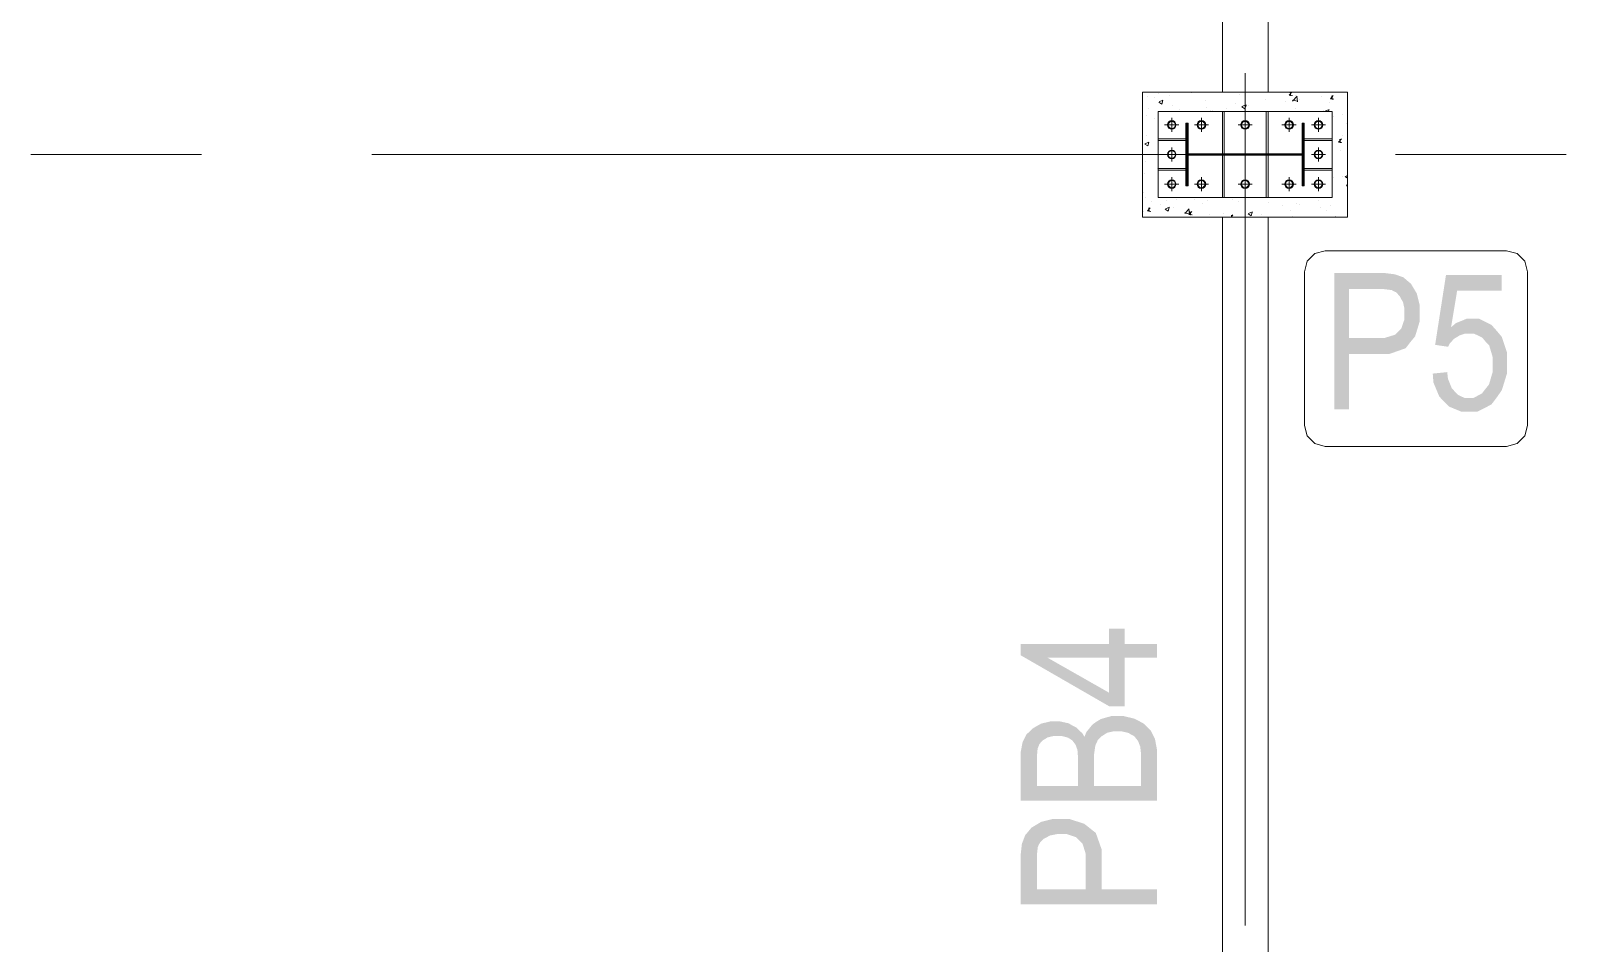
# Model space of a CAD drawing. Header units: millimetres. Extents: x 51.5 to 74.8, y 0.8 to 17.2.
# Drawn here: x 54.22 to 55.103, y 11.58 to 12.105 of the extents above; entities that cross this region are included whole.
import ezdxf

# ---------------------------------------------------------------- set-up
doc = ezdxf.new("R2010")
doc.units = ezdxf.units.MM
doc.layers.add('PDF_Geomertry', color=7, linetype='Continuous')
doc.layers.add('PDF_Solid Fills', color=7, linetype='Continuous')

msp = doc.modelspace()

# ---------------------------------------------------------------- hatches: boundary and pattern name
at = {"layer": 'PDF_Solid Fills', "transparency": 33554559}
h = msp.add_hatch(color=256, dxfattribs=at)
h.paths.add_polyline_path([(54.9701, 11.88731), (54.9701, 11.96578), (54.99426, 11.96578), (54.99857, 11.96578), (55.00496, 11.96495), (55.0069, 11.96425), (55.00968, 11.96328), (55.01413, 11.95953), (55.01579, 11.95675), (55.01746, 11.95397), (55.01913, 11.94717), (55.01913, 11.94314), (55.01913, 11.93786), (55.01649, 11.92925), (55.01371, 11.92592), (55.01107, 11.92245), (55.00163, 11.91911), (54.9951, 11.91911), (54.97857, 11.91911), (54.97857, 11.88731)])
h.paths.add_polyline_path([(54.97857, 11.92842), (54.99524, 11.92842), (54.99913, 11.92842), (55.00496, 11.93022), (55.00676, 11.93203), (55.00857, 11.93384), (55.01038, 11.93911), (55.01038, 11.94272), (55.01038, 11.94508), (55.00954, 11.94897), (55.00857, 11.95064), (55.00774, 11.95231), (55.00551, 11.95467), (55.00426, 11.95522), (55.00301, 11.95592), (54.99843, 11.95647), (54.9951, 11.95647), (54.97857, 11.95647)])
msp.add_hatch(color=256, dxfattribs=at).paths.add_polyline_path([(55.02663, 11.90786), (55.03496, 11.9087), (55.03538, 11.90495), (55.0376, 11.89939), (55.03926, 11.89759), (55.04107, 11.89564), (55.04496, 11.89383), (55.04718, 11.89383), (55.0501, 11.89383), (55.05496, 11.89647), (55.0569, 11.89897), (55.05899, 11.90161), (55.06107, 11.9087), (55.06107, 11.91314), (55.06107, 11.91745), (55.05913, 11.92397), (55.05704, 11.9262), (55.0551, 11.92856), (55.05024, 11.93092), (55.04718, 11.93092), (55.04538, 11.93092), (55.04204, 11.92981), (55.04051, 11.92884), (55.03885, 11.92786), (55.03635, 11.92508), (55.03551, 11.92328), (55.02801, 11.92439), (55.03426, 11.96467), (55.06635, 11.96467), (55.06635, 11.9555), (55.04065, 11.9555), (55.03718, 11.93453), (55.03996, 11.93689), (55.04607, 11.93939), (55.04926, 11.93939), (55.05343, 11.93939), (55.06038, 11.93592), (55.06343, 11.93245), (55.06635, 11.92897), (55.0694, 11.91981), (55.0694, 11.91384), (55.0694, 11.90814), (55.06635, 11.89828), (55.06343, 11.89411), (55.06038, 11.89009), (55.05232, 11.88592), (55.04732, 11.88592), (55.04315, 11.88592), (55.03607, 11.88884), (55.03315, 11.89175), (55.03038, 11.89467), (55.02704, 11.90272)])
h = msp.add_hatch(color=256, dxfattribs=at)
h.paths.add_polyline_path([(54.86815, 11.74439), (54.8494, 11.74439), (54.8494, 11.71647), (54.84051, 11.71647), (54.78968, 11.74578), (54.78968, 11.75231), (54.84051, 11.75231), (54.84051, 11.76106), (54.8494, 11.76106), (54.8494, 11.75231), (54.86815, 11.75231)])
h.paths.add_polyline_path([(54.84051, 11.74439), (54.8051, 11.74439), (54.84051, 11.72425)])
h = msp.add_hatch(color=256, dxfattribs=at)
h.paths.add_polyline_path([(54.86815, 11.66217), (54.78968, 11.66217), (54.78968, 11.68634), (54.78968, 11.69009), (54.79079, 11.69592), (54.7919, 11.698), (54.79301, 11.70022), (54.79663, 11.7037), (54.79899, 11.70509), (54.80149, 11.70647), (54.80676, 11.70772), (54.80968, 11.70772), (54.81232, 11.70772), (54.81732, 11.70661), (54.8194, 11.70536), (54.82163, 11.70425), (54.8251, 11.70092), (54.82635, 11.69884), (54.82746, 11.70161), (54.83093, 11.70592), (54.83329, 11.70759), (54.83579, 11.70911), (54.84176, 11.71078), (54.84538, 11.71078), (54.84899, 11.71078), (54.85524, 11.70925), (54.85788, 11.70786), (54.86065, 11.70633), (54.86454, 11.70245), (54.86565, 11.70009), (54.8669, 11.69759), (54.86815, 11.69092), (54.86815, 11.68675)])
h.paths.add_polyline_path([(54.85885, 11.67064), (54.85885, 11.68675), (54.85885, 11.68939), (54.85843, 11.69328), (54.85788, 11.69453), (54.85718, 11.69647), (54.85496, 11.69925), (54.85329, 11.70009), (54.85176, 11.70106), (54.84774, 11.70203), (54.84538, 11.70203), (54.84315, 11.70203), (54.8394, 11.7012), (54.83788, 11.70022), (54.83635, 11.69925), (54.83399, 11.69689), (54.83329, 11.69536), (54.8326, 11.69384), (54.8319, 11.68897), (54.8319, 11.68564), (54.8319, 11.67064)])
h.paths.add_polyline_path([(54.8226, 11.67064), (54.8226, 11.68467), (54.8226, 11.68745), (54.82232, 11.69134), (54.8219, 11.69245), (54.82135, 11.69411), (54.8194, 11.69675), (54.81815, 11.69759), (54.81676, 11.69842), (54.81315, 11.69939), (54.81093, 11.69939), (54.80885, 11.69939), (54.80524, 11.69856), (54.80385, 11.69772), (54.80246, 11.69689), (54.80051, 11.69481), (54.79996, 11.69342), (54.7994, 11.69203), (54.79899, 11.68717), (54.79899, 11.6837), (54.79899, 11.67064)])
h = msp.add_hatch(color=256, dxfattribs=at)
h.paths.add_polyline_path([(54.86815, 11.60245), (54.78968, 11.60245), (54.78968, 11.62675), (54.78968, 11.63106), (54.79038, 11.63731), (54.79121, 11.63939), (54.79218, 11.64217), (54.79593, 11.64661), (54.79871, 11.64828), (54.80149, 11.64995), (54.80829, 11.65161), (54.81232, 11.65161), (54.8176, 11.65161), (54.82621, 11.64884), (54.82954, 11.6462), (54.83288, 11.64356), (54.83621, 11.63411), (54.83621, 11.62745), (54.83621, 11.61106), (54.86815, 11.61106)])
h.paths.add_polyline_path([(54.82704, 11.61106), (54.82704, 11.62772), (54.82704, 11.63161), (54.82524, 11.63745), (54.82343, 11.63925), (54.82163, 11.64106), (54.81621, 11.64286), (54.81274, 11.64286), (54.81038, 11.64286), (54.80635, 11.64203), (54.80468, 11.64106), (54.80301, 11.64022), (54.80079, 11.638), (54.8001, 11.63675), (54.79954, 11.6355), (54.79899, 11.63092), (54.79899, 11.62759), (54.79899, 11.61106)])

# ---------------------------------------------------------------- linework, layer by layer
at = {"layer": 'PDF_Geomertry', "lineweight": 0}
for points in [[(54.90565, 12.91356), (54.90565, 12.06981)], [(54.9319, 12.91356), (54.9319, 12.06981)], [(54.91871, 11.59022), (54.91871, 12.08078)], [(54.85982, 12.06522), (54.85982, 12.06522)], [(54.8626, 12.06731), (54.8626, 12.06731)], [(54.86593, 12.06981), (54.86593, 12.06981)], [(54.86676, 12.06675), (54.86676, 12.06675)], [(54.86885, 12.06925), (54.86885, 12.06925)], [(54.86913, 12.06397), (54.87079, 12.06286), (54.87149, 12.06495)], [(54.86926, 12.06425), (54.87149, 12.06509)], [(54.8751, 12.06772), (54.8751, 12.06772)], [(54.87982, 12.06981), (54.87982, 12.06981)], [(54.88774, 12.06939), (54.88774, 12.06939)], [(54.89107, 12.06981), (54.89107, 12.06981)], [(54.89121, 12.06981), (54.89121, 12.06981)], [(54.89621, 12.06522), (54.89621, 12.06522)], [(54.91329, 12.06981), (54.91329, 12.06981)], [(54.91329, 12.06314), (54.91329, 12.06314)], [(54.91426, 12.06981), (54.91426, 12.06981)], [(54.91551, 12.06856), (54.91551, 12.06856)], [(54.92135, 12.06981), (54.92135, 12.06981)], [(54.92204, 12.06981), (54.92204, 12.06981)], [(54.93051, 12.06564), (54.93051, 12.06564)], [(54.9419, 12.06467), (54.9419, 12.06467)], [(54.94607, 12.06786), (54.94399, 12.068), (54.94551, 12.06981)], [(54.9451, 12.06772), (54.94468, 12.06981)], [(54.94593, 12.06509), (54.94885, 12.06453)], [(54.94607, 12.06467), (54.94871, 12.06745)], [(54.9476, 12.068), (54.9476, 12.068)], [(54.94885, 12.06425), (54.94843, 12.06745)], [(54.95024, 12.06564), (54.95024, 12.06564)], [(54.96274, 12.06731), (54.96274, 12.06731)], [(54.96704, 12.0637), (54.96704, 12.0637)], [(54.96982, 12.06578), (54.96788, 12.06592), (54.9694, 12.06786)], [(54.96899, 12.06564), (54.96857, 12.06772)], [(54.9776, 12.06953), (54.9776, 12.06953)], [(54.9776, 12.06925), (54.9776, 12.06925)], [(54.85982, 12.05439), (54.85982, 12.05439)], [(54.86218, 12.0562), (54.86218, 12.0562)], [(54.86343, 12.0605), (54.86343, 12.0605)], [(54.86635, 12.05467), (54.86635, 12.05467)], [(54.87663, 12.04689), (54.87663, 12.05495)], [(54.87676, 12.06203), (54.87676, 12.06203)], [(54.88038, 12.0587), (54.88038, 12.0587)], [(54.88121, 12.05981), (54.88121, 12.05981)], [(54.89357, 12.04689), (54.89357, 12.05495)], [(54.89649, 12.06106), (54.89649, 12.06106)], [(54.89899, 12.05911), (54.89899, 12.05911)], [(54.89996, 12.05911), (54.89996, 12.05911)], [(54.90329, 12.0587), (54.90329, 12.0587)], [(54.90746, 12.0587), (54.90746, 12.0587)], [(54.90829, 12.06022), (54.90829, 12.06022)], [(54.9169, 12.06147), (54.91926, 12.06245)], [(54.9169, 12.06134), (54.91857, 12.06022), (54.91926, 12.06231)], [(54.91871, 12.04689), (54.91871, 12.05495)], [(54.92093, 12.06189), (54.92093, 12.06189)], [(54.92635, 12.0587), (54.92635, 12.0587)], [(54.94399, 12.04689), (54.94399, 12.05495)], [(54.9476, 12.06036), (54.9476, 12.06036)], [(54.94954, 12.0587), (54.94954, 12.0587)], [(54.96093, 12.04689), (54.96093, 12.05495)], [(54.96357, 12.0587), (54.96357, 12.0587)], [(54.96399, 12.05911), (54.96399, 12.05911)], [(54.96468, 12.05884), (54.96704, 12.05981)], [(54.96663, 12.0587), (54.9669, 12.05953)], [(54.96982, 12.05606), (54.96982, 12.05606)], [(54.97496, 12.05703), (54.97496, 12.05703)], [(54.9776, 12.05884), (54.9776, 12.05884)], [(54.86176, 12.04509), (54.86176, 12.04509)], [(54.86871, 12.0505), (54.86871, 12.0505)], [(54.86871, 12.04828), (54.86871, 12.04828)], [(54.86871, 12.04661), (54.86871, 12.04661)], [(54.87246, 12.05092), (54.88065, 12.05092)], [(54.88468, 12.05092), (54.88565, 12.05189)], [(54.88468, 12.05161), (54.8851, 12.05189)], [(54.88468, 12.05036), (54.88607, 12.05175)], [(54.88468, 12.04981), (54.88607, 12.05106)], [(54.88468, 12.04925), (54.88607, 12.0505)], [(54.88468, 12.0487), (54.88607, 12.04995)], [(54.88468, 12.048), (54.88607, 12.04939)], [(54.88468, 12.04745), (54.88607, 12.0487)], [(54.88468, 12.04689), (54.88607, 12.04814)], [(54.88468, 12.04634), (54.88607, 12.04759)], [(54.88468, 12.04564), (54.88607, 12.04703)], [(54.88468, 12.04509), (54.88607, 12.04647)], [(54.88468, 12.04453), (54.88607, 12.04578)], [(54.88468, 12.04397), (54.88607, 12.04522)], [(54.88954, 12.05092), (54.8976, 12.05092)], [(54.91468, 12.05092), (54.92288, 12.05092)], [(54.94801, 12.05092), (54.93982, 12.05092)], [(54.95149, 12.05078), (54.9526, 12.05189)], [(54.95149, 12.05134), (54.95204, 12.05189)], [(54.95149, 12.05008), (54.95274, 12.05147)], [(54.95149, 12.04953), (54.95274, 12.05092)], [(54.95149, 12.04897), (54.95274, 12.05022)], [(54.95149, 12.04842), (54.95274, 12.04967)], [(54.95149, 12.04786), (54.95274, 12.04911)], [(54.95149, 12.04717), (54.95274, 12.04856)], [(54.95149, 12.04661), (54.95274, 12.04786)], [(54.95149, 12.04606), (54.95274, 12.04731)], [(54.95149, 12.0455), (54.95274, 12.04675)], [(54.95149, 12.04481), (54.95274, 12.0462)], [(54.95149, 12.04425), (54.95274, 12.04564)], [(54.95149, 12.0437), (54.95274, 12.04495)], [(54.96496, 12.05092), (54.9569, 12.05092)], [(54.97454, 12.04495), (54.97454, 12.04495)], [(54.9769, 12.05161), (54.9769, 12.05161)], [(54.9776, 12.0512), (54.9776, 12.0512)], [(54.9776, 12.048), (54.9776, 12.048)], [(54.85982, 12.0437), (54.85982, 12.0437)], [(54.85982, 12.04189), (54.85982, 12.04189)], [(54.86107, 12.04009), (54.86343, 12.04092)], [(54.86107, 12.03995), (54.86274, 12.03884), (54.86343, 12.04078)], [(54.86871, 12.03967), (54.86871, 12.03967)], [(54.87663, 12.038), (54.87663, 12.02981)], [(54.88468, 12.04328), (54.88607, 12.04467)], [(54.88468, 12.04272), (54.88607, 12.04411)], [(54.88468, 12.04217), (54.88607, 12.04342)], [(54.88468, 12.04161), (54.88607, 12.04286)], [(54.88468, 12.04106), (54.88607, 12.04231)], [(54.88468, 12.04036), (54.88607, 12.04175)], [(54.88468, 12.03981), (54.88607, 12.0412)], [(54.88468, 12.03925), (54.88607, 12.0405)], [(54.88468, 12.0387), (54.88607, 12.03995)], [(54.88468, 12.038), (54.88607, 12.03939)], [(54.88468, 12.03745), (54.88607, 12.03884)], [(54.88468, 12.03689), (54.88607, 12.03814)], [(54.88468, 12.03634), (54.88607, 12.03759)], [(54.88468, 12.03564), (54.88607, 12.03703)], [(54.88468, 12.03509), (54.88607, 12.03647)], [(54.95149, 12.04314), (54.95274, 12.04439)], [(54.95149, 12.04245), (54.95274, 12.04383)], [(54.95149, 12.04189), (54.95274, 12.04328)], [(54.95149, 12.04134), (54.95274, 12.04259)], [(54.95149, 12.04078), (54.95274, 12.04203)], [(54.95149, 12.04022), (54.95274, 12.04147)], [(54.95149, 12.03953), (54.95274, 12.04092)], [(54.95149, 12.03897), (54.95274, 12.04036)], [(54.95149, 12.03842), (54.95274, 12.03967)], [(54.95149, 12.03786), (54.95274, 12.03911)], [(54.95149, 12.03717), (54.95274, 12.03856)], [(54.95149, 12.03661), (54.95274, 12.038)], [(54.95149, 12.03606), (54.95274, 12.03731)], [(54.95149, 12.0355), (54.95274, 12.03675)], [(54.95149, 12.03481), (54.95274, 12.0362)], [(54.96093, 12.038), (54.96093, 12.02981)], [(54.96885, 12.04092), (54.96885, 12.04092)], [(54.97246, 12.04106), (54.97413, 12.04286)], [(54.97246, 12.04092), (54.9744, 12.04078)], [(54.97357, 12.04064), (54.97315, 12.04272)], [(54.97357, 12.03647), (54.97357, 12.03647)], [(54.9776, 12.04064), (54.9776, 12.04064)], [(54.9776, 12.03731), (54.9776, 12.03731)], [(54.31857, 12.03384), (54.22038, 12.03384)], [(54.90718, 12.03384), (54.41663, 12.03384)], [(54.85982, 12.033), (54.85982, 12.033)], [(54.85982, 12.02995), (54.85982, 12.02995)], [(54.86135, 12.03411), (54.86135, 12.03411)], [(54.86149, 12.03008), (54.86149, 12.03008)], [(54.86871, 12.03106), (54.86871, 12.03106)], [(54.86871, 12.02897), (54.86871, 12.02897)], [(54.87246, 12.03384), (54.88065, 12.03384)], [(54.88468, 12.03453), (54.88607, 12.03578)], [(54.88468, 12.03397), (54.88607, 12.03522)], [(54.88468, 12.03342), (54.88607, 12.03467)], [(54.88468, 12.03217), (54.88607, 12.03356), (54.8869, 12.03425)], [(54.88468, 12.03272), (54.88607, 12.03411), (54.88621, 12.03425)], [(54.88468, 12.03161), (54.88607, 12.03286)], [(54.88468, 12.03106), (54.88607, 12.03231)], [(54.88468, 12.03036), (54.88607, 12.03175)], [(54.88468, 12.02981), (54.88607, 12.0312)], [(54.88468, 12.02925), (54.88607, 12.0305)], [(54.88468, 12.0287), (54.88607, 12.02995)], [(54.88468, 12.02814), (54.88607, 12.02939)], [(54.88468, 12.02745), (54.88607, 12.02884)], [(54.88468, 12.02689), (54.88607, 12.02814)], [(54.88468, 12.02634), (54.88607, 12.02759)], [(54.88663, 12.03356), (54.88746, 12.03425)], [(54.88718, 12.03356), (54.88801, 12.03425)], [(54.88788, 12.03356), (54.88857, 12.03425)], [(54.88843, 12.03356), (54.88926, 12.03425)], [(54.88899, 12.03356), (54.88982, 12.03425)], [(54.88954, 12.03356), (54.89038, 12.03425)], [(54.89024, 12.03356), (54.89093, 12.03425)], [(54.89079, 12.03356), (54.89149, 12.03425)], [(54.89135, 12.03356), (54.89218, 12.03425)], [(54.8919, 12.03356), (54.89274, 12.03425)], [(54.89246, 12.03356), (54.89329, 12.03425)], [(54.89315, 12.03356), (54.89385, 12.03425)], [(54.89371, 12.03356), (54.89454, 12.03425)], [(54.89426, 12.03356), (54.8951, 12.03425)], [(54.89482, 12.03356), (54.89565, 12.03425)], [(54.89551, 12.03356), (54.89621, 12.03425)], [(54.89607, 12.03356), (54.8969, 12.03425)], [(54.89663, 12.03356), (54.89746, 12.03425)], [(54.89718, 12.03356), (54.89801, 12.03425)], [(54.89788, 12.03356), (54.89857, 12.03425)], [(54.89843, 12.03356), (54.89913, 12.03425)], [(54.89899, 12.03356), (54.89982, 12.03425)], [(54.89954, 12.03356), (54.90038, 12.03425)], [(54.9001, 12.03356), (54.90093, 12.03425)], [(54.90079, 12.03356), (54.90149, 12.03425)], [(54.90135, 12.03356), (54.90218, 12.03425)], [(54.9019, 12.03356), (54.90274, 12.03425)], [(54.90246, 12.03356), (54.90329, 12.03425)], [(54.90315, 12.03356), (54.90385, 12.03425)], [(54.90371, 12.03356), (54.9044, 12.03425)], [(54.90426, 12.03356), (54.9051, 12.03425)], [(54.90482, 12.03356), (54.90565, 12.03425)], [(54.90551, 12.03356), (54.90621, 12.03425)], [(54.90607, 12.03356), (54.90676, 12.03425)], [(54.90663, 12.03356), (54.90746, 12.03425)], [(54.90718, 12.03356), (54.90801, 12.03425)], [(54.90774, 12.03356), (54.90857, 12.03425)], [(54.90843, 12.03356), (54.90913, 12.03425)], [(54.90899, 12.03356), (54.90982, 12.03425)], [(54.90954, 12.03356), (54.91038, 12.03425)], [(54.9101, 12.03356), (54.91093, 12.03425)], [(54.91079, 12.03356), (54.91149, 12.03425)], [(54.91135, 12.03356), (54.91204, 12.03425)], [(54.9119, 12.03356), (54.91274, 12.03425)], [(54.91246, 12.03356), (54.91329, 12.03425)], [(54.91301, 12.03356), (54.91385, 12.03425)], [(54.91371, 12.03356), (54.9144, 12.03425)], [(54.91426, 12.03356), (54.9151, 12.03425)], [(54.91482, 12.03356), (54.91565, 12.03425)], [(54.91538, 12.03356), (54.91621, 12.03425)], [(54.91607, 12.03356), (54.91676, 12.03425)], [(54.91663, 12.03356), (54.91746, 12.03425)], [(54.91718, 12.03356), (54.91801, 12.03425)], [(54.91774, 12.03356), (54.91857, 12.03425)], [(54.91843, 12.03356), (54.91913, 12.03425)], [(54.91899, 12.03356), (54.91968, 12.03425)], [(54.91954, 12.03356), (54.92038, 12.03425)], [(54.9201, 12.03356), (54.92093, 12.03425)], [(54.92065, 12.03356), (54.92149, 12.03425)], [(54.92135, 12.03356), (54.92204, 12.03425)], [(54.9219, 12.03356), (54.92274, 12.03425)], [(54.92246, 12.03356), (54.92329, 12.03425)], [(54.92301, 12.03356), (54.92385, 12.03425)], [(54.92371, 12.03356), (54.9244, 12.03425)], [(54.92426, 12.03356), (54.92496, 12.03425)], [(54.92482, 12.03356), (54.92565, 12.03425)], [(54.92538, 12.03356), (54.92621, 12.03425)], [(54.92607, 12.03356), (54.92676, 12.03425)], [(54.92663, 12.03356), (54.92732, 12.03425)], [(54.92718, 12.03356), (54.92801, 12.03425)], [(54.92774, 12.03356), (54.92857, 12.03425)], [(54.92829, 12.03356), (54.92913, 12.03425)], [(54.92899, 12.03356), (54.92968, 12.03425)], [(54.92954, 12.03356), (54.93038, 12.03425)], [(54.9301, 12.03356), (54.93093, 12.03425)], [(54.93065, 12.03356), (54.93149, 12.03425)], [(54.93135, 12.03356), (54.93204, 12.03425)], [(54.9319, 12.03356), (54.9326, 12.03425)], [(54.93246, 12.03356), (54.93329, 12.03425)], [(54.93301, 12.03356), (54.93385, 12.03425)], [(54.93371, 12.03356), (54.9344, 12.03425)], [(54.93426, 12.03356), (54.93496, 12.03425)], [(54.93482, 12.03356), (54.93565, 12.03425)], [(54.93538, 12.03356), (54.93621, 12.03425)], [(54.93593, 12.03356), (54.93676, 12.03425)], [(54.93663, 12.03356), (54.93732, 12.03425)], [(54.93718, 12.03356), (54.93801, 12.03425)], [(54.93774, 12.03356), (54.93857, 12.03425)], [(54.93829, 12.03356), (54.93913, 12.03425)], [(54.93899, 12.03356), (54.93968, 12.03425)], [(54.93954, 12.03356), (54.94024, 12.03425)], [(54.9401, 12.03356), (54.94093, 12.03425)], [(54.94065, 12.03356), (54.94149, 12.03425)], [(54.94121, 12.03356), (54.94204, 12.03425)], [(54.9419, 12.03356), (54.9426, 12.03425)], [(54.94246, 12.03356), (54.94329, 12.03425)], [(54.94301, 12.03356), (54.94385, 12.03425)], [(54.94357, 12.03356), (54.9444, 12.03425)], [(54.94426, 12.03356), (54.94496, 12.03425)], [(54.94482, 12.03356), (54.94565, 12.03425)], [(54.94538, 12.03356), (54.94621, 12.03425)], [(54.94593, 12.03356), (54.94676, 12.03425)], [(54.94663, 12.03356), (54.94732, 12.03425)], [(54.94718, 12.03356), (54.94788, 12.03425)], [(54.94774, 12.03356), (54.94857, 12.03425)], [(54.94829, 12.03356), (54.94913, 12.03425)], [(54.94885, 12.03356), (54.94968, 12.03425)], [(54.94954, 12.03356), (54.95024, 12.03425)], [(54.9501, 12.03356), (54.95093, 12.03425)], [(54.95065, 12.03356), (54.95149, 12.03425), (54.95274, 12.03564)], [(54.95121, 12.03356), (54.95149, 12.0337), (54.95274, 12.03495)], [(54.95149, 12.03314), (54.95274, 12.03439)], [(54.95149, 12.03258), (54.95274, 12.03384)], [(54.95149, 12.03189), (54.95274, 12.03328)], [(54.95149, 12.03134), (54.95274, 12.03272)], [(54.95149, 12.03078), (54.95274, 12.03203)], [(54.95149, 12.03022), (54.95274, 12.03147)], [(54.95149, 12.02953), (54.95274, 12.03092)], [(54.95149, 12.02897), (54.95274, 12.03036)], [(54.95149, 12.02842), (54.95274, 12.02967)], [(54.95149, 12.02786), (54.95274, 12.02911)], [(54.95149, 12.02731), (54.95274, 12.02856)], [(54.95149, 12.02661), (54.95274, 12.028)], [(54.95149, 12.02606), (54.95274, 12.02731)], [(54.96496, 12.03384), (54.9569, 12.03384)], [(54.96885, 12.03231), (54.96885, 12.03231)], [(54.9776, 12.03286), (54.9776, 12.03286)], [(55.10343, 12.03384), (55.00524, 12.03384)], [(54.85982, 12.0262), (54.85996, 12.0262)], [(54.85982, 12.02217), (54.85982, 12.02217)], [(54.86093, 12.023), (54.86093, 12.023)], [(54.86815, 12.02592), (54.86815, 12.02592)], [(54.86871, 12.01911), (54.86871, 12.01911)], [(54.87663, 12.02092), (54.87663, 12.01286)], [(54.88468, 12.02578), (54.88607, 12.02703)], [(54.88468, 12.02509), (54.88607, 12.02647)], [(54.88468, 12.02453), (54.88607, 12.02592)], [(54.88468, 12.02397), (54.88607, 12.02522)], [(54.88468, 12.02342), (54.88607, 12.02467)], [(54.88468, 12.02272), (54.88607, 12.02411)], [(54.88468, 12.02217), (54.88607, 12.02356)], [(54.88468, 12.02161), (54.88607, 12.02286)], [(54.88468, 12.02106), (54.88607, 12.02231)], [(54.88468, 12.0205), (54.88607, 12.02175)], [(54.88468, 12.01981), (54.88607, 12.0212)], [(54.88468, 12.01925), (54.88607, 12.02064)], [(54.88468, 12.0187), (54.88607, 12.01995)], [(54.88468, 12.01814), (54.88607, 12.01939)], [(54.88468, 12.01745), (54.88607, 12.01883)], [(54.89357, 12.02092), (54.89357, 12.01286)], [(54.91871, 12.02092), (54.91871, 12.01286)], [(54.94399, 12.02092), (54.94399, 12.01286)], [(54.95149, 12.0255), (54.95274, 12.02675)], [(54.95149, 12.02495), (54.95274, 12.0262)], [(54.95149, 12.02425), (54.95274, 12.02564)], [(54.95149, 12.0237), (54.95274, 12.02509)], [(54.95149, 12.02314), (54.95274, 12.02439)], [(54.95149, 12.02259), (54.95274, 12.02384)], [(54.95149, 12.02189), (54.95274, 12.02328)], [(54.95149, 12.02134), (54.95274, 12.02272)], [(54.95149, 12.02078), (54.95274, 12.02203)], [(54.95149, 12.02022), (54.95274, 12.02147)], [(54.95149, 12.01967), (54.95274, 12.02092)], [(54.95149, 12.01897), (54.95274, 12.02036)], [(54.95149, 12.01842), (54.95274, 12.01981)], [(54.95149, 12.01786), (54.95274, 12.01911)], [(54.95149, 12.01731), (54.95274, 12.01856)], [(54.96093, 12.02092), (54.96093, 12.01286)], [(54.96885, 12.02036), (54.96885, 12.02036)], [(54.96968, 12.0205), (54.96968, 12.0205)], [(54.97454, 12.02147), (54.97454, 12.02147)], [(54.97635, 12.0212), (54.9776, 12.02036)], [(54.97649, 12.02134), (54.9776, 12.02189)], [(54.9776, 12.02647), (54.9776, 12.02647)], [(54.9776, 12.02147), (54.9776, 12.02147)], [(54.85982, 12.01147), (54.85982, 12.01147)], [(54.86051, 12.01189), (54.86051, 12.01189)], [(54.86871, 12.01828), (54.86871, 12.01828)], [(54.86871, 12.01509), (54.86871, 12.01509)], [(54.87246, 12.01689), (54.88065, 12.01689)], [(54.88468, 12.01689), (54.88607, 12.01828)], [(54.88468, 12.01634), (54.88607, 12.01759)], [(54.88496, 12.01592), (54.88607, 12.01703)], [(54.88551, 12.01592), (54.88607, 12.01647)], [(54.88954, 12.01689), (54.8976, 12.01689)], [(54.91468, 12.01689), (54.92288, 12.01689)], [(54.94801, 12.01689), (54.93982, 12.01689)], [(54.95149, 12.01661), (54.95274, 12.018)], [(54.95149, 12.01606), (54.95274, 12.01745)], [(54.9519, 12.01592), (54.95274, 12.01675)], [(54.95246, 12.01592), (54.95274, 12.0162)], [(54.96496, 12.01689), (54.9569, 12.01689)], [(54.97704, 12.01606), (54.9776, 12.01661)], [(54.97704, 12.01592), (54.9776, 12.01592)], [(54.9776, 12.01578), (54.9776, 12.01578)], [(54.8601, 12.00092), (54.8601, 12.00092)], [(54.86149, 12.00911), (54.86149, 12.00911)], [(54.86454, 12.0012), (54.8626, 12.00147), (54.86413, 12.00328)], [(54.86357, 12.00106), (54.86329, 12.00314)], [(54.86496, 12.00661), (54.86496, 12.00661)], [(54.8701, 12.00495), (54.8701, 12.00495)], [(54.87079, 12.00911), (54.87079, 12.00911)], [(54.87274, 12.00245), (54.8744, 12.00134), (54.8751, 12.00342)], [(54.87288, 12.00259), (54.87524, 12.00356)], [(54.87329, 12.00772), (54.87329, 12.00772)], [(54.87746, 12.00342), (54.87746, 12.00342)], [(54.87926, 12.00828), (54.87926, 12.00828)], [(54.88399, 11.99995), (54.88649, 12.00272)], [(54.88676, 11.99953), (54.88635, 12.00272)], [(54.88829, 11.99911), (54.88635, 11.99939), (54.88801, 12.0012)], [(54.88746, 11.99897), (54.88704, 12.00106)], [(54.8894, 12.00828), (54.8894, 12.00828)], [(54.8944, 12.00578), (54.8944, 12.00578)], [(54.89704, 12.00758), (54.89704, 12.00758)], [(54.91121, 12.00786), (54.91121, 12.00786)], [(54.91288, 12.00911), (54.91288, 12.00911)], [(54.91468, 12.00675), (54.91468, 12.00675)], [(54.91899, 12.00189), (54.91899, 12.00189)], [(54.92065, 11.99995), (54.92301, 12.00092)], [(54.9269, 12.00911), (54.9269, 12.00911)], [(54.93246, 12.00606), (54.93246, 12.00606)], [(54.9401, 12.00467), (54.9401, 12.00467)], [(54.9451, 12.00161), (54.9451, 12.00161)], [(54.94829, 12.00564), (54.94829, 12.00564)], [(54.95024, 12.00536), (54.95024, 12.00536)], [(54.96093, 12.00731), (54.96093, 12.00731)], [(54.9619, 12.0037), (54.9619, 12.0037)], [(54.96551, 12.00175), (54.96551, 12.00175)], [(54.96788, 12.00453), (54.96788, 12.00453)], [(54.9776, 12.00953), (54.9776, 12.00953)], [(54.9776, 12.00897), (54.9776, 12.00897)], [(54.9776, 12.00509), (54.9776, 12.00509)], [(54.85982, 12.00064), (54.85982, 12.00064)], [(54.88385, 12.00036), (54.88676, 11.99981)], [(54.89815, 11.99911), (54.89815, 11.99911)], [(54.89829, 11.99786), (54.89829, 11.99786)], [(54.90565, 11.99786), (54.90565, 11.15425)], [(54.90649, 12.00022), (54.90649, 12.00022)], [(54.91079, 11.99786), (54.91176, 11.99911)], [(54.91107, 11.99786), (54.91093, 11.99897)], [(54.92051, 11.99981), (54.92218, 11.9987), (54.92288, 12.00064)], [(54.92815, 11.99925), (54.92815, 11.99925)], [(54.9319, 11.99786), (54.9319, 11.15425)], [(54.94621, 11.99842), (54.94621, 11.99842)], [(54.9544, 11.99786), (54.9544, 11.99786)], [(54.96996, 11.99786), (54.97065, 11.99814)], [(54.97051, 11.99786), (54.97065, 11.998)]]:
    msp.add_lwpolyline(points, dxfattribs=at)
for points in [[(54.85982, 11.99786), (54.85982, 12.06981), (54.9776, 12.06981), (54.9776, 11.99786), (54.85982, 11.99786)], [(54.85982, 12.06578), (54.85982, 12.06578), (54.85982, 12.06578)], [(54.85982, 12.06286), (54.85982, 12.06286), (54.85982, 12.06286), (54.85982, 12.06286)], [(54.86538, 12.06981), (54.86538, 12.06981), (54.86538, 12.06981), (54.86538, 12.06981)], [(54.86815, 12.06981), (54.86815, 12.06981), (54.86815, 12.06981), (54.86815, 12.06981)], [(54.88204, 12.06981), (54.88204, 12.06981), (54.88204, 12.06981), (54.88204, 12.06981)], [(54.89857, 12.06981), (54.89857, 12.06981), (54.89857, 12.06981), (54.89857, 12.06981)], [(54.90801, 12.06981), (54.90801, 12.06981), (54.90801, 12.06981)], [(54.9151, 12.06981), (54.9151, 12.06981), (54.9151, 12.06981), (54.9151, 12.06981)], [(54.93163, 12.06981), (54.93163, 12.06981), (54.93163, 12.06981), (54.93163, 12.06981)], [(54.93718, 12.06981), (54.93718, 12.06981), (54.93718, 12.06981)], [(54.94815, 12.06981), (54.94815, 12.06981), (54.94815, 12.06981), (54.94815, 12.06981)], [(54.9501, 12.06981), (54.9501, 12.06981), (54.9501, 12.06981)], [(54.96024, 12.06981), (54.96024, 12.06981), (54.96024, 12.06981)], [(54.96399, 12.06981), (54.96399, 12.06981), (54.96399, 12.06981)], [(54.96482, 12.06981), (54.96482, 12.06981), (54.96482, 12.06981), (54.96482, 12.06981)], [(54.85982, 12.05634), (54.85982, 12.05634), (54.85982, 12.05634)], [(54.85982, 12.05384), (54.85982, 12.05384), (54.85982, 12.05384), (54.85982, 12.05384)], [(54.86871, 12.00911), (54.96885, 12.00911), (54.96885, 12.0587), (54.86871, 12.0587), (54.86871, 12.00911)], [(54.86871, 12.05717), (54.86871, 12.05717), (54.86871, 12.05717)], [(54.86871, 12.05495), (54.86871, 12.05495), (54.86871, 12.05495)], [(54.87954, 12.0587), (54.87954, 12.0587), (54.87954, 12.0587), (54.87954, 12.0587)], [(54.88288, 12.0587), (54.88288, 12.0587), (54.88288, 12.0587)], [(54.89357, 12.0587), (54.89357, 12.0587), (54.89357, 12.0587), (54.89357, 12.0587)], [(54.89732, 12.0587), (54.89732, 12.0587), (54.89732, 12.0587)], [(54.8994, 12.0587), (54.8994, 12.0587), (54.8994, 12.0587)], [(54.90565, 12.03425), (54.90565, 12.0587), (54.90663, 12.0587), (54.90663, 12.03425), (54.90565, 12.03425)], [(54.92149, 12.0587), (54.92149, 12.0587), (54.92149, 12.0587)], [(54.9319, 12.03425), (54.9319, 12.0587), (54.93079, 12.0587), (54.93079, 12.03425), (54.9319, 12.03425)], [(54.93551, 12.0587), (54.93551, 12.0587), (54.93551, 12.0587), (54.93551, 12.0587)], [(54.96885, 12.05675), (54.96885, 12.05675), (54.96885, 12.05675), (54.96885, 12.05675)], [(54.96885, 12.0562), (54.96885, 12.0562), (54.96885, 12.0562)], [(54.85982, 12.05231), (54.85982, 12.05231), (54.85982, 12.05231)], [(54.88607, 12.01592), (54.88468, 12.01592), (54.88468, 12.05189), (54.88607, 12.05189), (54.88607, 12.01592)], [(54.95149, 12.01592), (54.95274, 12.01592), (54.95274, 12.05189), (54.95149, 12.05189), (54.95149, 12.01592)], [(54.96885, 12.05203), (54.96885, 12.05203), (54.96885, 12.05203)], [(54.96885, 12.0462), (54.96885, 12.0462), (54.96885, 12.0462)], [(54.9776, 12.04536), (54.9776, 12.04536), (54.9776, 12.04536)], [(54.85982, 12.04175), (54.85982, 12.04175), (54.85982, 12.04175), (54.85982, 12.04175)], [(54.86871, 12.043), (54.86871, 12.043), (54.86871, 12.043)], [(54.86871, 12.04189), (54.88468, 12.04189), (54.88468, 12.04286), (54.86871, 12.04286), (54.86871, 12.04189)], [(54.96885, 12.04189), (54.95274, 12.04189), (54.95274, 12.04286), (54.96885, 12.04286), (54.96885, 12.04189)], [(54.96885, 12.04425), (54.96885, 12.04425), (54.96885, 12.04425), (54.96885, 12.04425)], [(54.96885, 12.0412), (54.96885, 12.0412), (54.96885, 12.0412)], [(54.85982, 12.03536), (54.85982, 12.03536), (54.85982, 12.03536), (54.85982, 12.03536)], [(54.85982, 12.0312), (54.85982, 12.0312), (54.85982, 12.0312), (54.85982, 12.0312)], [(54.88607, 12.03356), (54.95149, 12.03356), (54.95149, 12.03425), (54.88607, 12.03425), (54.88607, 12.03356)], [(54.90565, 12.03356), (54.90565, 12.00911), (54.90663, 12.00911), (54.90663, 12.03356), (54.90565, 12.03356)], [(54.9319, 12.03356), (54.9319, 12.00911), (54.93079, 12.00911), (54.93079, 12.03356), (54.9319, 12.03356)], [(54.96885, 12.03564), (54.96885, 12.03564), (54.96885, 12.03564), (54.96885, 12.03564)], [(54.96885, 12.0305), (54.96885, 12.0305), (54.96885, 12.0305)], [(54.9776, 12.03342), (54.9776, 12.03342), (54.9776, 12.03342)], [(54.85982, 12.02064), (54.85982, 12.02064), (54.85982, 12.02064)], [(54.86871, 12.02592), (54.88468, 12.02592), (54.88468, 12.02481), (54.86871, 12.02481), (54.86871, 12.02592)], [(54.86871, 12.0255), (54.86871, 12.0255), (54.86871, 12.0255)], [(54.96885, 12.02592), (54.95274, 12.02592), (54.95274, 12.02481), (54.96885, 12.02481), (54.96885, 12.02592)], [(54.96885, 12.02509), (54.96885, 12.02509), (54.96885, 12.02509), (54.96885, 12.02509)], [(54.96885, 12.01981), (54.96885, 12.01981), (54.96885, 12.01981), (54.96885, 12.01981)], [(54.96885, 12.01981), (54.96885, 12.01981), (54.96885, 12.01981)], [(54.9776, 12.01953), (54.9776, 12.01953), (54.9776, 12.01953)], [(54.85982, 12.018), (54.85982, 12.018), (54.85982, 12.018)], [(54.85982, 12.01425), (54.85982, 12.01425), (54.85982, 12.01425)], [(54.85982, 12.01009), (54.85982, 12.01009), (54.85982, 12.01009)], [(54.96885, 12.01453), (54.96885, 12.01453), (54.96885, 12.01453)], [(54.85982, 12.00606), (54.85982, 12.00606), (54.85982, 12.00606)], [(54.87801, 12.00911), (54.87801, 12.00911), (54.87801, 12.00911)], [(54.88343, 12.00911), (54.88343, 12.00911), (54.88343, 12.00911)], [(54.88843, 12.00911), (54.88843, 12.00911), (54.88843, 12.00911)], [(54.89454, 12.00911), (54.89454, 12.00911), (54.89454, 12.00911)], [(54.89885, 12.00911), (54.89885, 12.00911), (54.89885, 12.00911)], [(54.91107, 12.00911), (54.91107, 12.00911), (54.91107, 12.00911)], [(54.91149, 12.00911), (54.91149, 12.00911), (54.91149, 12.00911), (54.91149, 12.00911)], [(54.92774, 12.00911), (54.92774, 12.00911), (54.92774, 12.00911)], [(54.93454, 12.00911), (54.93454, 12.00911), (54.93454, 12.00911), (54.93454, 12.00911)], [(54.94426, 12.00911), (54.94426, 12.00911), (54.94426, 12.00911)], [(54.95496, 12.00911), (54.95496, 12.00911), (54.95496, 12.00911)], [(54.95746, 12.00911), (54.95746, 12.00911), (54.95746, 12.00911), (54.95746, 12.00911)], [(54.96079, 12.00911), (54.96079, 12.00911), (54.96079, 12.00911)], [(54.85982, 11.99953), (54.85982, 11.99953), (54.85982, 11.99953), (54.85982, 11.99953)], [(54.87024, 11.99786), (54.87024, 11.99786), (54.87024, 11.99786)], [(54.88426, 11.99786), (54.88426, 11.99786), (54.88426, 11.99786), (54.88426, 11.99786)], [(54.8894, 11.99786), (54.8894, 11.99786), (54.8894, 11.99786)], [(54.91232, 11.99786), (54.91232, 11.99786), (54.91232, 11.99786)], [(54.92635, 11.99786), (54.92635, 11.99786), (54.92635, 11.99786)], [(54.94038, 11.99786), (54.94038, 11.99786), (54.94038, 11.99786), (54.94038, 11.99786)], [(54.94676, 11.99786), (54.94676, 11.99786), (54.94676, 11.99786)], [(54.96829, 11.99786), (54.96829, 11.99786), (54.96829, 11.99786)], [(54.96968, 11.99786), (54.96968, 11.99786), (54.96968, 11.99786)], [(54.96482, 11.97856), (55.06913, 11.97856), (55.07524, 11.97703), (55.07954, 11.97259), (55.08121, 11.96647), (55.08121, 11.878), (55.07954, 11.87203), (55.07524, 11.86759), (55.06913, 11.86592), (54.96482, 11.86592), (54.95885, 11.86759), (54.9544, 11.87203), (54.95288, 11.878), (54.95288, 11.96647), (54.9544, 11.97259), (54.95885, 11.97703), (54.96482, 11.97856)]]:
    msp.add_lwpolyline(points, close=True, dxfattribs=at)
for centre, radius in [((54.87663, 12.05092), 0.00208), ((54.89357, 12.05092), 0.0025), ((54.89357, 12.05092), 0.00208), ((54.91871, 12.05092), 0.0025), ((54.91871, 12.05092), 0.00208), ((54.94399, 12.05092), 0.0025), ((54.94399, 12.05092), 0.00208), ((54.96093, 12.05092), 0.0025), ((54.96093, 12.05092), 0.00208), ((54.87663, 12.01689), 0.00208), ((54.89357, 12.01689), 0.0025), ((54.89357, 12.01689), 0.00208), ((54.91871, 12.01689), 0.0025), ((54.91871, 12.01689), 0.00208), ((54.94399, 12.01689), 0.0025), ((54.94399, 12.01689), 0.00208), ((54.96093, 12.01689), 0.0025), ((54.96093, 12.01689), 0.00208)]:
    msp.add_circle(centre, radius, dxfattribs=at)
for points in [[(54.87899, 12.05092), (54.87899, 12.05231), (54.87788, 12.05342), (54.87663, 12.05342), (54.87524, 12.05342), (54.87413, 12.05231), (54.87413, 12.05092), (54.87413, 12.04953), (54.87524, 12.04842), (54.87663, 12.04842), (54.87788, 12.04842), (54.87899, 12.04953), (54.87899, 12.05092)], [(54.87899, 12.03384), (54.87899, 12.03522), (54.87788, 12.03634), (54.87663, 12.03634), (54.87524, 12.03634), (54.87413, 12.03522), (54.87413, 12.03384), (54.87413, 12.03258), (54.87524, 12.03147), (54.87663, 12.03147), (54.87788, 12.03147), (54.87899, 12.03258), (54.87899, 12.03384)], [(54.87871, 12.03384), (54.87871, 12.03509), (54.87774, 12.03606), (54.87663, 12.03606), (54.87538, 12.03606), (54.87454, 12.03509), (54.87454, 12.03384), (54.87454, 12.03272), (54.87538, 12.03175), (54.87663, 12.03175), (54.87774, 12.03175), (54.87871, 12.03272), (54.87871, 12.03384)], [(54.96343, 12.03384), (54.96343, 12.03522), (54.96232, 12.03634), (54.96093, 12.03634), (54.95954, 12.03634), (54.95843, 12.03522), (54.95843, 12.03384), (54.95843, 12.03258), (54.95954, 12.03147), (54.96093, 12.03147), (54.96232, 12.03147), (54.96343, 12.03258), (54.96343, 12.03384)], [(54.96301, 12.03384), (54.96301, 12.03509), (54.96204, 12.03606), (54.96093, 12.03606), (54.95982, 12.03606), (54.95885, 12.03509), (54.95885, 12.03384), (54.95885, 12.03272), (54.95982, 12.03175), (54.96093, 12.03175), (54.96204, 12.03175), (54.96301, 12.03272), (54.96301, 12.03384)], [(54.87899, 12.01689), (54.87899, 12.01828), (54.87788, 12.01939), (54.87663, 12.01939), (54.87524, 12.01939), (54.87413, 12.01828), (54.87413, 12.01689), (54.87413, 12.0155), (54.87524, 12.01439), (54.87663, 12.01439), (54.87788, 12.01439), (54.87899, 12.0155), (54.87899, 12.01689)]]:
    msp.add_open_spline(points, degree=3, knots=[0, 0, 0, 0, 1, 1, 1, 2, 2, 2, 3, 3, 3, 4, 4, 4, 4], dxfattribs=at)

doc.saveas('drawing.dxf')
